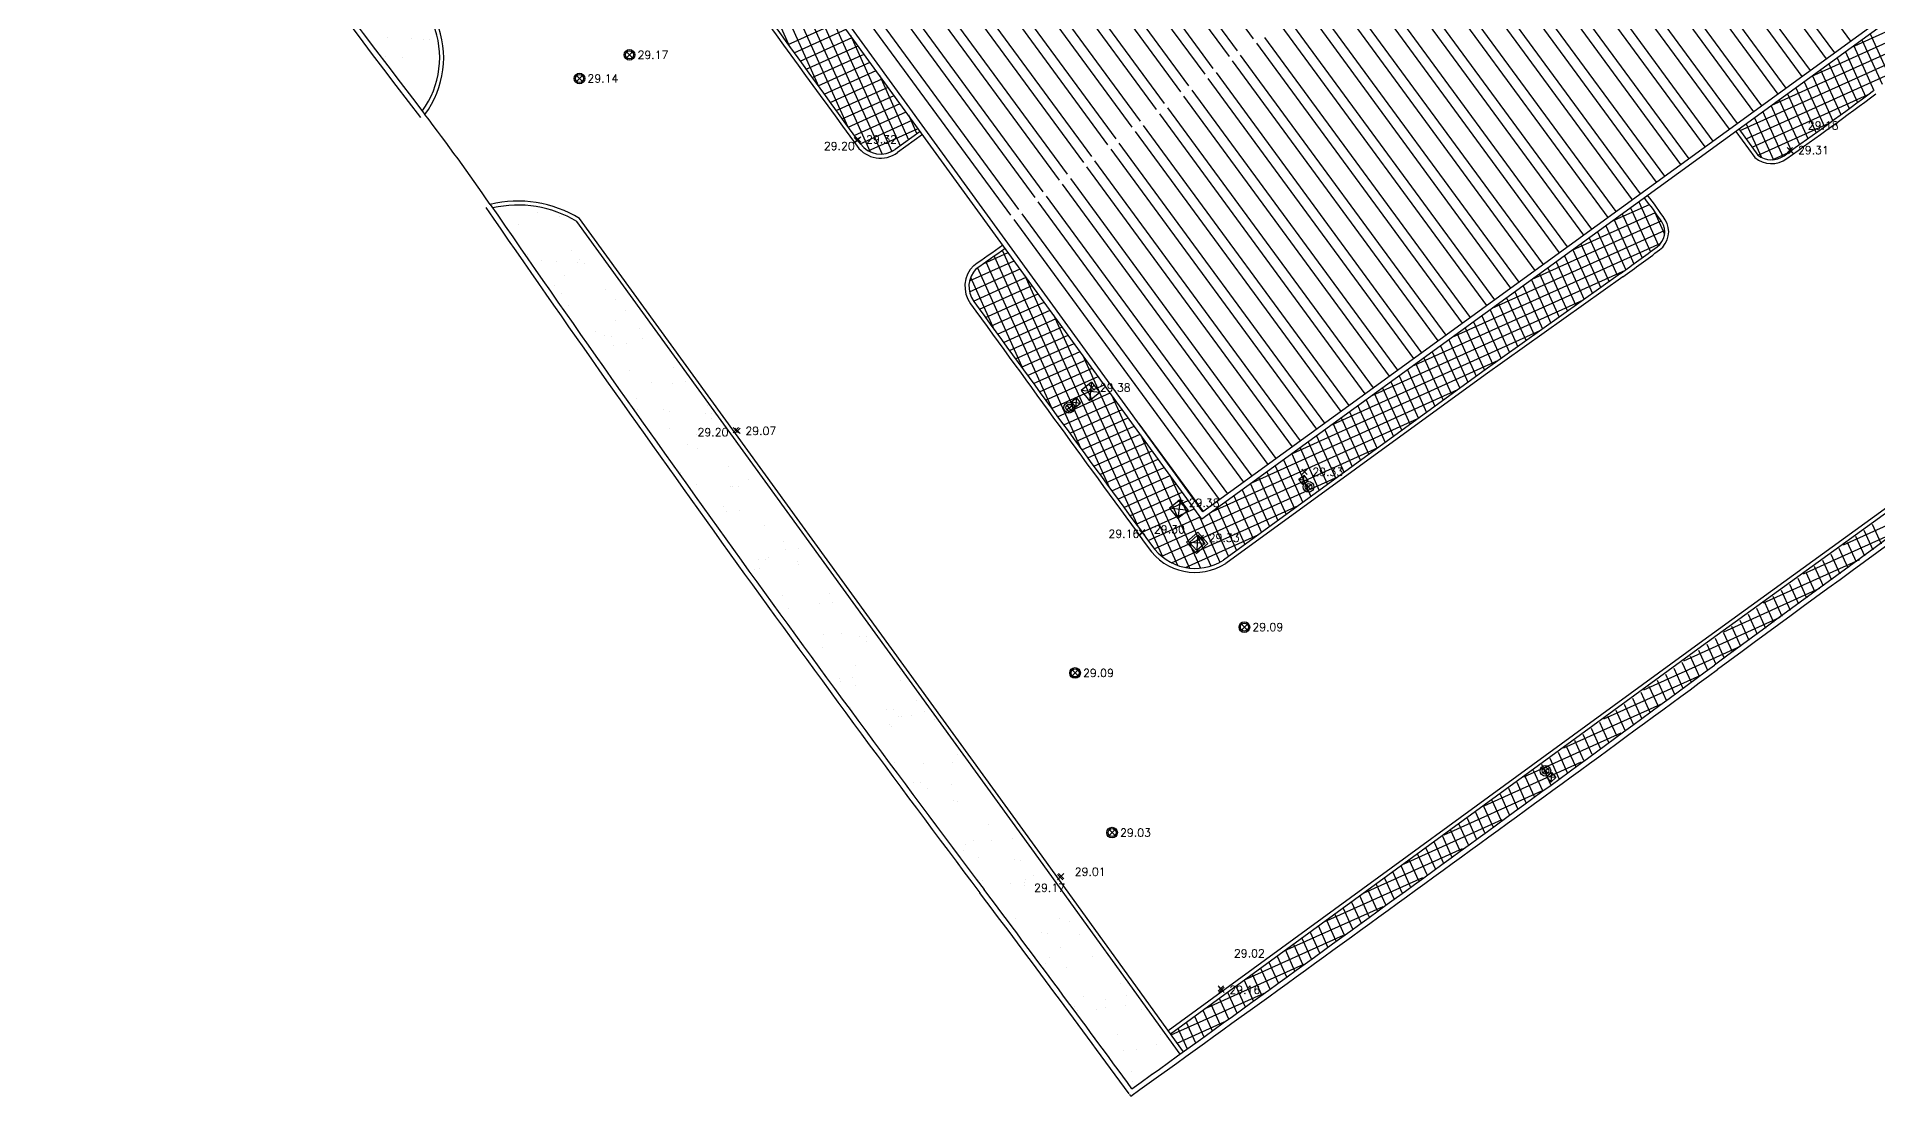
# Model space of a CAD drawing. Extents: x 472821 to 473123, y 4383028 to 4383224.
# Drawn here: x 472830 to 472899, y 4383028 to 4383067.7 of the extents above; entities that cross this region are included whole.
import ezdxf

# ---------------------------------------------------------------- set-up
doc = ezdxf.new("R2010")
doc.units = 0
doc.header["$MEASUREMENT"] = 0
doc.header["$PDMODE"] = 3
doc.header["$PDSIZE"] = 0.1
doc.layers.get('0').update_dxf_attribs({"linetype": 'CONTINUOUS'})
for name, color, linetype in [('ACERA', 30, 'CONTINUOUS'), ('EDIFICACIONES', 1, 'CONTINUOUS'), ('ELEMENTOSSFM', 7, 'CONTINUOUS'), ('muros', 5, 'CONTINUOUS'), ('PUNTOS-TEXTO', 7, 'CONTINUOUS'), ('TIERRA', 17, 'CONTINUOUS'), ('Z', 1, 'CONTINUOUS')]:
    doc.layers.add(name, color=color, linetype=linetype)
doc.styles.get("Standard").update_dxf_attribs({"font": 'simplex.shx'})

# ---------------------------------------------------------------- blocks, each defined once
blk = doc.blocks.new('REGISTRO')
for p, q in [((0.25, 0.25), (-0.25, -0.25)), ((-0.25, 0.25), (0.25, -0.25)), ((-0.25, 0.25), (-0.25, -0.25)), ((-0.25, 0.25), (0.25, 0.25)), ((0.25, 0.25), (0.25, -0.25)), ((-0.25, -0.25), (0.25, -0.25))]:
    blk.add_line(p, q)
blk = doc.blocks.new('FAROLA')
for p, q in [((-0.125, 0), (0.125, 0)), ((0, -0.125), (0, 0.125))]:
    blk.add_line(p, q)
for radius in [0.2, 0.125]:
    blk.add_circle((0, 0), radius)

msp = doc.modelspace()

# ---------------------------------------------------------------- linework, layer by layer
for p, q in [((472869.513, 4383054.713, 30.013), (472869.124, 4383054.4, 30.013)), ((472869.513, 4383054.713, 30.013), (472869.437, 4383054.01, 30.013)), ((472869.513, 4383054.713, 30.013), (472869.827, 4383054.324, 30.013)), ((472869.827, 4383054.324, 30.013), (472869.124, 4383054.4, 30.013)), ((472869.124, 4383054.4, 30.013), (472869.437, 4383054.01, 30.013)), ((472869.827, 4383054.324, 30.013), (472869.437, 4383054.01, 30.013)), ((472872.839, 4383050.301, -20.163), (472872.442, 4383049.997, -20.163)), ((472872.839, 4383050.301, -20.163), (472872.747, 4383049.6, -20.163)), ((472872.839, 4383050.301, -20.163), (472873.143, 4383049.904, -20.163)), ((472873.143, 4383049.904, -20.163), (472872.442, 4383049.997, -20.163)), ((472872.442, 4383049.997, -20.163), (472872.747, 4383049.6, -20.163)), ((472873.143, 4383049.904, -20.163), (472872.747, 4383049.6, -20.163)), ((472873.503, 4383049.091, 29.938), (472873.078, 4383048.715, 29.938)), ((472873.496, 4383048.976, 29.938), (472873.192, 4383048.708, 29.938)), ((472873.496, 4383048.976, 29.938), (472873.461, 4383048.405, 29.938)), ((472873.496, 4383048.976, 29.938), (472873.764, 4383048.673, 29.938)), ((472873.503, 4383049.091, 29.938), (472873.878, 4383048.666, 29.938)), ((472873.078, 4383048.715, 29.938), (472873.453, 4383048.29, 29.938)), ((472873.192, 4383048.708, 29.938), (472873.461, 4383048.405, 29.938)), ((472873.764, 4383048.673, 29.938), (472873.192, 4383048.708, 29.938)), ((472873.878, 4383048.666, 29.938), (472873.453, 4383048.29, 29.938)), ((472873.764, 4383048.673, 29.938), (472873.461, 4383048.405, 29.938))]:
    msp.add_line(p, q)
at = {"layer": 'ACERA'}
for p, q in [((472863.095, 4383064.117, -20.163), (472845.183, 4383088.782, -20.163)), ((472892.303, 4383044.938, 29.68), (472921.965, 4383066.422, 29.68)), ((472892.391, 4383044.817, 29.68), (472922.053, 4383066.3, 29.68)), ((472863.095, 4383064.117, -20.163), (472862.156, 4383063.441, -20.163)), ((472893.672, 4383064.118, 29.979), (472894.385, 4383063.136, 29.979)), ((472893.794, 4383064.206, 29.979), (472894.507, 4383063.224, 29.979)), ((472863.183, 4383063.995, -20.163), (472862.244, 4383063.319, -20.163)), ((472867.276, 4383037.223, 29.68), (472850.216, 4383060.738, 29.68)), ((472867.398, 4383037.311, 29.68), (472850.32, 4383060.85, 29.68)), ((472889.354, 4383058.785, 29.986), (472884.188, 4383055.116, 29.986)), ((472889.441, 4383058.662, 29.986), (472884.275, 4383054.995, 29.986)), ((472884.188, 4383055.116, 29.986), (472874.463, 4383048.045, 29.986)), ((472884.275, 4383054.995, 29.986), (472874.551, 4383047.924, 29.986)), ((472872.385, 4383030.414, 29.68), (472892.303, 4383044.938, 29.68)), ((472872.473, 4383030.293, 29.68), (472892.391, 4383044.817, 29.68)), ((472872.84, 4383029.529, 29.68), (472867.276, 4383037.223, 29.68)), ((472872.962, 4383029.617, 29.68), (472867.398, 4383037.311, 29.68))]:
    msp.add_line(p, q, dxfattribs=at)
at = {"layer": 'ACERA', "color": 204}
for p, q in [((472853.949, 4383076.711, -20.163), (472858.208, 4383067.278, -20.163)), ((472855.037, 4383075.213, -20.163), (472859.293, 4383065.785, -20.163)), ((472856.124, 4383073.716, -20.163), (472860.379, 4383064.292, -20.163)), ((472857.212, 4383072.219, -20.163), (472861.216, 4383063.348, -20.163)), ((472858.299, 4383070.721, -20.163), (472861.665, 4383063.265, -20.163)), ((472898.028, 4383067.278, -20.163), (472905.766, 4383070.771, -20.163)), ((472896.527, 4383066.189, -20.163), (472904.341, 4383069.717, -20.163)), ((472859.386, 4383069.224, -20.163), (472862.031, 4383063.365, -20.163)), ((472858.138, 4383067.373, -20.163), (472860.091, 4383068.254, -20.163)), ((472895.026, 4383065.1, -20.163), (472902.916, 4383068.662, -20.163)), ((472858.364, 4383067.063, -20.163), (472860.316, 4383067.945, -20.163)), ((472858.589, 4383066.754, -20.163), (472860.541, 4383067.635, -20.163)), ((472860.474, 4383067.727, -20.163), (472862.347, 4383063.578, -20.163)), ((472893.834, 4383064.15, -20.163), (472901.492, 4383067.607, -20.163)), ((472898.406, 4383067.552, -20.163), (472899.16, 4383065.881, -20.163)), ((472898.715, 4383067.777, -20.163), (472899.468, 4383066.11, -20.163)), ((472858.814, 4383066.444, -20.163), (472860.766, 4383067.325, -20.163)), ((472859.039, 4383066.134, -20.163), (472860.991, 4383067.015, -20.163)), ((472897.476, 4383066.877, -20.163), (472898.234, 4383065.197, -20.163)), ((472897.786, 4383067.102, -20.163), (472898.543, 4383065.425, -20.163)), ((472898.096, 4383067.327, -20.163), (472898.851, 4383065.653, -20.163)), ((472859.265, 4383065.824, -20.163), (472861.216, 4383066.705, -20.163)), ((472859.49, 4383065.514, -20.163), (472861.441, 4383066.395, -20.163)), ((472861.561, 4383066.229, -20.163), (472862.657, 4383063.802, -20.163)), ((472894.059, 4383063.84, -20.163), (472900.067, 4383066.553, -20.163)), ((472896.546, 4383066.203, -20.163), (472897.307, 4383064.518, -20.163)), ((472896.856, 4383066.428, -20.163), (472897.616, 4383064.744, -20.163)), ((472897.166, 4383066.652, -20.163), (472897.925, 4383064.97, -20.163)), ((472859.715, 4383065.205, -20.163), (472861.666, 4383066.085, -20.163)), ((472859.94, 4383064.895, -20.163), (472861.891, 4383065.776, -20.163)), ((472894.284, 4383063.53, -20.163), (472898.642, 4383065.498, -20.163)), ((472895.616, 4383065.528, -20.163), (472896.376, 4383063.844, -20.163)), ((472895.926, 4383065.753, -20.163), (472896.687, 4383064.068, -20.163)), ((472896.236, 4383065.978, -20.163), (472896.997, 4383064.293, -20.163)), ((472860.165, 4383064.585, -20.163), (472862.116, 4383065.466, -20.163)), ((472860.391, 4383064.275, -20.163), (472862.341, 4383065.156, -20.163)), ((472860.616, 4383063.966, -20.163), (472862.566, 4383064.846, -20.163)), ((472894.686, 4383064.854, -20.163), (472895.443, 4383063.177, -20.163)), ((472894.996, 4383065.078, -20.163), (472895.755, 4383063.399, -20.163)), ((472895.306, 4383065.303, -20.163), (472896.066, 4383063.621, -20.163)), ((472860.841, 4383063.656, -20.163), (472862.791, 4383064.536, -20.163)), ((472861.147, 4383063.383, -20.163), (472863.016, 4383064.226, -20.163)), ((472862.649, 4383064.732, -20.163), (472862.968, 4383064.025, -20.163)), ((472894.067, 4383064.404, -20.163), (472894.638, 4383063.139, -20.163)), ((472894.376, 4383064.629, -20.163), (472895.088, 4383063.052, -20.163)), ((472894.51, 4383063.221, -20.163), (472897.182, 4383064.427, -20.163)), ((472861.895, 4383063.309, -20.163), (472862.087, 4383063.395, -20.163)), ((472895.04, 4383063.049, -20.163), (472895.651, 4383063.325, -20.163)), ((472889.032, 4383060.748, -20.163), (472890.436, 4383061.382, -20.163)), ((472890.038, 4383061.479, -20.163), (472890.779, 4383059.838, -20.163)), ((472886.036, 4383058.573, -20.163), (472890.879, 4383060.759, -20.163)), ((472887.534, 4383059.66, -20.163), (472890.663, 4383061.073, -20.163)), ((472889.109, 4383060.804, -20.163), (472889.855, 4383059.151, -20.163)), ((472889.419, 4383061.029, -20.163), (472890.164, 4383059.378, -20.163)), ((472889.728, 4383061.254, -20.163), (472890.472, 4383059.606, -20.163)), ((472890.583, 4383061.183, -20.163), (472891.001, 4383060.258, -20.163)), ((472884.538, 4383057.485, -20.163), (472891.006, 4383060.405, -20.163)), ((472888.179, 4383060.129, -20.163), (472888.924, 4383058.479, -20.163)), ((472888.489, 4383060.354, -20.163), (472889.235, 4383058.7, -20.163)), ((472888.799, 4383060.579, -20.163), (472889.546, 4383058.925, -20.163)), ((472864.941, 4383058.512, -20.163), (472866.616, 4383059.268, -20.163)), ((472865.453, 4383059.155, -20.163), (472866.391, 4383059.578, -20.163)), ((472865.86, 4383059.442, -20.163), (472869.115, 4383052.231, -20.163)), ((472866.171, 4383059.663, -20.163), (472870.192, 4383050.757, -20.163)), ((472883.041, 4383056.397, -20.163), (472890.863, 4383059.929, -20.163)), ((472887.25, 4383059.454, -20.163), (472887.989, 4383057.816, -20.163)), ((472887.559, 4383059.679, -20.163), (472888.301, 4383058.037, -20.163)), ((472887.869, 4383059.904, -20.163), (472888.612, 4383058.258, -20.163)), ((472864.939, 4383058.1, -20.163), (472866.841, 4383058.958, -20.163)), ((472864.983, 4383058.65, -20.163), (472865.871, 4383056.683, -20.163)), ((472865.09, 4383057.757, -20.163), (472867.066, 4383058.649, -20.163)), ((472865.236, 4383059.002, -20.163), (472866.955, 4383055.194, -20.163)), ((472865.548, 4383059.222, -20.163), (472868.036, 4383053.71, -20.163)), ((472867, 4383058.739, -20.163), (472871.267, 4383049.287, -20.163)), ((472881.543, 4383055.31, -20.163), (472889.538, 4383058.919, -20.163)), ((472886.32, 4383058.779, -20.163), (472887.054, 4383057.152, -20.163)), ((472886.63, 4383059.004, -20.163), (472887.366, 4383057.373, -20.163)), ((472886.94, 4383059.229, -20.163), (472887.678, 4383057.594, -20.163)), ((472865.315, 4383057.447, -20.163), (472867.291, 4383058.339, -20.163)), ((472865.541, 4383057.137, -20.163), (472867.516, 4383058.029, -20.163)), ((472885.081, 4383057.879, -20.163), (472885.808, 4383056.267, -20.163)), ((472885.39, 4383058.104, -20.163), (472886.12, 4383056.488, -20.163)), ((472885.7, 4383058.329, -20.163), (472886.431, 4383056.709, -20.163)), ((472886.01, 4383058.554, -20.163), (472886.743, 4383056.931, -20.163)), ((472865.766, 4383056.827, -20.163), (472867.741, 4383057.719, -20.163)), ((472865.991, 4383056.518, -20.163), (472867.966, 4383057.409, -20.163)), ((472868.087, 4383057.242, -20.163), (472872.191, 4383048.152, -20.163)), ((472880.045, 4383054.222, -20.163), (472887.962, 4383057.796, -20.163)), ((472884.151, 4383057.204, -20.163), (472884.873, 4383055.603, -20.163)), ((472884.461, 4383057.429, -20.163), (472885.185, 4383055.825, -20.163)), ((472884.771, 4383057.654, -20.163), (472885.497, 4383056.046, -20.163)), ((472866.216, 4383056.208, -20.163), (472868.191, 4383057.099, -20.163)), ((472866.442, 4383055.898, -20.163), (472868.416, 4383056.789, -20.163)), ((472878.547, 4383053.135, -20.163), (472886.37, 4383056.666, -20.163)), ((472883.221, 4383056.529, -20.163), (472883.94, 4383054.936, -20.163)), ((472883.531, 4383056.754, -20.163), (472884.25, 4383055.161, -20.163)), ((472883.841, 4383056.979, -20.163), (472884.562, 4383055.382, -20.163)), ((472866.667, 4383055.589, -20.163), (472868.641, 4383056.48, -20.163)), ((472866.893, 4383055.279, -20.163), (472868.866, 4383056.17, -20.163)), ((472867.118, 4383054.969, -20.163), (472869.091, 4383055.86, -20.163)), ((472882.292, 4383055.854, -20.163), (472883.011, 4383054.261, -20.163)), ((472882.602, 4383056.079, -20.163), (472883.321, 4383054.486, -20.163)), ((472882.911, 4383056.304, -20.163), (472883.63, 4383054.711, -20.163)), ((472867.344, 4383054.66, -20.163), (472869.316, 4383055.55, -20.163)), ((472867.569, 4383054.35, -20.163), (472869.541, 4383055.24, -20.163)), ((472869.175, 4383055.744, -20.163), (472872.738, 4383047.852, -20.163)), ((472877.05, 4383052.047, -20.163), (472884.779, 4383055.536, -20.163)), ((472881.362, 4383055.179, -20.163), (472882.082, 4383053.585, -20.163)), ((472881.672, 4383055.404, -20.163), (472882.391, 4383053.81, -20.163)), ((472881.982, 4383055.629, -20.163), (472882.701, 4383054.036, -20.163)), ((472867.795, 4383054.041, -20.163), (472869.766, 4383054.93, -20.163)), ((472868.021, 4383053.731, -20.163), (472869.991, 4383054.62, -20.163)), ((472875.552, 4383050.959, -20.163), (472883.25, 4383054.435, -20.163)), ((472880.433, 4383054.503, -20.163), (472881.152, 4383052.909, -20.163)), ((472880.742, 4383054.728, -20.163), (472881.462, 4383053.135, -20.163)), ((472881.052, 4383054.953, -20.163), (472881.772, 4383053.36, -20.163)), ((472868.246, 4383053.421, -20.163), (472870.216, 4383054.311, -20.163)), ((472868.472, 4383053.112, -20.163), (472870.441, 4383054.001, -20.163)), ((472870.262, 4383054.247, -20.163), (472873.196, 4383047.748, -20.163)), ((472879.503, 4383053.828, -20.163), (472880.223, 4383052.234, -20.163)), ((472879.813, 4383054.053, -20.163), (472880.533, 4383052.459, -20.163)), ((472880.123, 4383054.278, -20.163), (472880.842, 4383052.684, -20.163)), ((472868.698, 4383052.802, -20.163), (472870.666, 4383053.691, -20.163)), ((472868.924, 4383052.493, -20.163), (472870.891, 4383053.381, -20.163)), ((472869.15, 4383052.184, -20.163), (472871.116, 4383053.071, -20.163)), ((472874.054, 4383049.872, -20.163), (472881.757, 4383053.349, -20.163)), ((472878.573, 4383053.153, -20.163), (472879.294, 4383051.558, -20.163)), ((472878.883, 4383053.378, -20.163), (472879.603, 4383051.783, -20.163)), ((472879.193, 4383053.603, -20.163), (472879.913, 4383052.008, -20.163)), ((472869.376, 4383051.874, -20.163), (472871.341, 4383052.761, -20.163)), ((472869.602, 4383051.565, -20.163), (472871.566, 4383052.451, -20.163)), ((472871.35, 4383052.749, -20.163), (472873.608, 4383047.748, -20.163)), ((472877.644, 4383052.478, -20.163), (472878.364, 4383050.882, -20.163)), ((472877.954, 4383052.703, -20.163), (472878.674, 4383051.107, -20.163)), ((472878.264, 4383052.928, -20.163), (472878.984, 4383051.333, -20.163)), ((472869.828, 4383051.255, -20.163), (472871.791, 4383052.142, -20.163)), ((472870.054, 4383050.946, -20.163), (472872.016, 4383051.832, -20.163)), ((472871.865, 4383048.472, -20.163), (472880.265, 4383052.264, -20.163)), ((472876.714, 4383051.803, -20.163), (472877.435, 4383050.207, -20.163)), ((472877.024, 4383052.028, -20.163), (472877.745, 4383050.432, -20.163)), ((472877.334, 4383052.253, -20.163), (472878.055, 4383050.657, -20.163)), ((472870.28, 4383050.637, -20.163), (472872.241, 4383051.522, -20.163)), ((472870.506, 4383050.327, -20.163), (472872.466, 4383051.212, -20.163)), ((472872.147, 4383048.188, -20.163), (472878.772, 4383051.179, -20.163)), ((472872.438, 4383051.251, -20.163), (472873.985, 4383047.825, -20.163)), ((472875.785, 4383051.128, -20.163), (472876.506, 4383049.531, -20.163)), ((472876.095, 4383051.353, -20.163), (472876.816, 4383049.756, -20.163)), ((472876.404, 4383051.578, -20.163), (472877.125, 4383049.981, -20.163)), ((472870.732, 4383050.018, -20.163), (472872.691, 4383050.902, -20.163)), ((472870.959, 4383049.709, -20.163), (472872.916, 4383050.592, -20.163)), ((472874.855, 4383050.453, -20.163), (472875.577, 4383048.855, -20.163)), ((472875.165, 4383050.678, -20.163), (472875.886, 4383049.08, -20.163)), ((472875.475, 4383050.903, -20.163), (472876.196, 4383049.306, -20.163)), ((472871.185, 4383049.399, -20.163), (472873.141, 4383050.282, -20.163)), ((472871.411, 4383049.09, -20.163), (472873.366, 4383049.973, -20.163)), ((472871.638, 4383048.781, -20.163), (472873.591, 4383049.663, -20.163)), ((472872.52, 4383047.945, -20.163), (472877.28, 4383050.094, -20.163)), ((472873.525, 4383049.754, -20.163), (472874.331, 4383047.969, -20.163)), ((472873.925, 4383049.778, -20.163), (472874.647, 4383048.179, -20.163)), ((472874.235, 4383050.003, -20.163), (472874.957, 4383048.405, -20.163)), ((472874.545, 4383050.228, -20.163), (472875.267, 4383048.63, -20.163)), ((472897.714, 4383048.621, -20.163), (472901.303, 4383050.241, -20.163)), ((472873.044, 4383047.77, -20.163), (472875.787, 4383049.008, -20.163)), ((472896.217, 4383047.534, -20.163), (472899.812, 4383049.157, -20.163)), ((472898.164, 4383048.948, -20.163), (472898.5, 4383048.203, -20.163)), ((472898.474, 4383049.173, -20.163), (472898.81, 4383048.428, -20.163)), ((472898.784, 4383049.398, -20.163), (472899.12, 4383048.654, -20.163)), ((472897.235, 4383048.273, -20.163), (472897.571, 4383047.527, -20.163)), ((472897.544, 4383048.498, -20.163), (472897.881, 4383047.752, -20.163)), ((472897.854, 4383048.723, -20.163), (472898.191, 4383047.978, -20.163)), ((472894.719, 4383046.446, -20.163), (472898.321, 4383048.072, -20.163)), ((472896.305, 4383047.598, -20.163), (472896.642, 4383046.851, -20.163)), ((472896.615, 4383047.823, -20.163), (472896.952, 4383047.076, -20.163)), ((472896.925, 4383048.048, -20.163), (472897.261, 4383047.302, -20.163)), ((472893.221, 4383045.358, -20.163), (472896.829, 4383046.988, -20.163)), ((472895.375, 4383046.923, -20.163), (472895.713, 4383046.175, -20.163)), ((472895.685, 4383047.148, -20.163), (472896.023, 4383046.401, -20.163)), ((472895.995, 4383047.373, -20.163), (472896.332, 4383046.626, -20.163)), ((472894.446, 4383046.248, -20.163), (472894.784, 4383045.499, -20.163)), ((472894.756, 4383046.473, -20.163), (472895.093, 4383045.725, -20.163)), ((472895.065, 4383046.698, -20.163), (472895.403, 4383045.95, -20.163)), ((472891.723, 4383044.271, -20.163), (472895.338, 4383045.903, -20.163)), ((472893.516, 4383045.573, -20.163), (472893.854, 4383044.824, -20.163)), ((472893.826, 4383045.798, -20.163), (472894.164, 4383045.049, -20.163)), ((472894.136, 4383046.023, -20.163), (472894.474, 4383045.274, -20.163)), ((472890.225, 4383043.183, -20.163), (472893.847, 4383044.818, -20.163)), ((472892.587, 4383044.898, -20.163), (472892.925, 4383044.147, -20.163)), ((472892.896, 4383045.123, -20.163), (472893.235, 4383044.373, -20.163)), ((472893.206, 4383045.348, -20.163), (472893.545, 4383044.598, -20.163)), ((472891.657, 4383044.223, -20.163), (472891.996, 4383043.471, -20.163)), ((472891.967, 4383044.448, -20.163), (472892.306, 4383043.697, -20.163)), ((472892.277, 4383044.673, -20.163), (472892.616, 4383043.922, -20.163)), ((472888.727, 4383042.096, -20.163), (472892.358, 4383043.735, -20.163)), ((472890.727, 4383043.548, -20.163), (472891.067, 4383042.795, -20.163)), ((472891.037, 4383043.773, -20.163), (472891.377, 4383043.02, -20.163)), ((472891.347, 4383043.998, -20.163), (472891.687, 4383043.246, -20.163)), ((472889.798, 4383042.873, -20.163), (472890.138, 4383042.119, -20.163)), ((472890.108, 4383043.098, -20.163), (472890.448, 4383042.344, -20.163)), ((472890.418, 4383043.323, -20.163), (472890.758, 4383042.57, -20.163)), ((472887.23, 4383041.008, -20.163), (472890.87, 4383042.651, -20.163)), ((472888.868, 4383042.198, -20.163), (472889.209, 4383041.443, -20.163)), ((472889.178, 4383042.423, -20.163), (472889.519, 4383041.668, -20.163)), ((472889.488, 4383042.648, -20.163), (472889.828, 4383041.893, -20.163)), ((472885.732, 4383039.92, -20.163), (472889.381, 4383041.568, -20.163)), ((472887.939, 4383041.523, -20.163), (472888.28, 4383040.766, -20.163)), ((472888.248, 4383041.748, -20.163), (472888.59, 4383040.992, -20.163)), ((472888.558, 4383041.973, -20.163), (472888.899, 4383041.217, -20.163)), ((472887.009, 4383040.848, -20.163), (472887.351, 4383040.09, -20.163)), ((472887.319, 4383041.073, -20.163), (472887.661, 4383040.316, -20.163)), ((472887.629, 4383041.298, -20.163), (472887.97, 4383040.541, -20.163)), ((472884.234, 4383038.833, -20.163), (472887.893, 4383040.484, -20.163)), ((472885.77, 4383039.948, -20.163), (472886.112, 4383039.188, -20.163)), ((472886.079, 4383040.173, -20.163), (472886.422, 4383039.414, -20.163)), ((472886.389, 4383040.398, -20.163), (472886.732, 4383039.639, -20.163)), ((472886.699, 4383040.623, -20.163), (472887.041, 4383039.865, -20.163)), ((472882.736, 4383037.745, -20.163), (472886.404, 4383039.401, -20.163)), ((472884.84, 4383039.273, -20.163), (472885.183, 4383038.512, -20.163)), ((472885.15, 4383039.498, -20.163), (472885.493, 4383038.738, -20.163)), ((472885.46, 4383039.723, -20.163), (472885.803, 4383038.963, -20.163)), ((472883.91, 4383038.598, -20.163), (472884.254, 4383037.836, -20.163)), ((472884.22, 4383038.823, -20.163), (472884.564, 4383038.061, -20.163)), ((472884.53, 4383039.048, -20.163), (472884.874, 4383038.287, -20.163)), ((472881.238, 4383036.657, -20.163), (472884.915, 4383038.317, -20.163)), ((472882.981, 4383037.923, -20.163), (472883.325, 4383037.16, -20.163)), ((472883.291, 4383038.148, -20.163), (472883.635, 4383037.385, -20.163)), ((472883.601, 4383038.373, -20.163), (472883.945, 4383037.611, -20.163)), ((472879.741, 4383035.57, -20.163), (472883.427, 4383037.234, -20.163)), ((472882.051, 4383037.248, -20.163), (472882.396, 4383036.484, -20.163)), ((472882.361, 4383037.473, -20.163), (472882.706, 4383036.709, -20.163)), ((472882.671, 4383037.698, -20.163), (472883.015, 4383036.934, -20.163)), ((472881.122, 4383036.573, -20.163), (472881.467, 4383035.807, -20.163)), ((472881.431, 4383036.798, -20.163), (472881.777, 4383036.033, -20.163)), ((472881.741, 4383037.023, -20.163), (472882.086, 4383036.258, -20.163)), ((472878.243, 4383034.482, -20.163), (472881.938, 4383036.15, -20.163)), ((472880.192, 4383035.898, -20.163), (472880.538, 4383035.131, -20.163)), ((472880.502, 4383036.123, -20.163), (472880.848, 4383035.357, -20.163)), ((472880.812, 4383036.348, -20.163), (472881.157, 4383035.582, -20.163)), ((472879.262, 4383035.222, -20.163), (472879.609, 4383034.455, -20.163)), ((472879.572, 4383035.447, -20.163), (472879.919, 4383034.68, -20.163)), ((472879.882, 4383035.673, -20.163), (472880.228, 4383034.906, -20.163)), ((472876.745, 4383033.394, -20.163), (472880.45, 4383035.067, -20.163)), ((472878.333, 4383034.547, -20.163), (472878.68, 4383033.779, -20.163)), ((472878.643, 4383034.772, -20.163), (472878.99, 4383034.004, -20.163)), ((472878.953, 4383034.997, -20.163), (472879.299, 4383034.23, -20.163)), ((472875.247, 4383032.307, -20.163), (472878.961, 4383033.984, -20.163)), ((472877.403, 4383033.872, -20.163), (472877.751, 4383033.103, -20.163)), ((472877.713, 4383034.097, -20.163), (472878.061, 4383033.328, -20.163)), ((472878.023, 4383034.322, -20.163), (472878.37, 4383033.553, -20.163)), ((472876.474, 4383033.197, -20.163), (472876.822, 4383032.426, -20.163)), ((472876.784, 4383033.422, -20.163), (472877.131, 4383032.652, -20.163)), ((472877.093, 4383033.647, -20.163), (472877.441, 4383032.877, -20.163)), ((472873.749, 4383031.219, -20.163), (472877.473, 4383032.9, -20.163)), ((472875.544, 4383032.522, -20.163), (472875.893, 4383031.75, -20.163)), ((472875.854, 4383032.747, -20.163), (472876.202, 4383031.975, -20.163)), ((472876.164, 4383032.972, -20.163), (472876.512, 4383032.201, -20.163)), ((472872.507, 4383030.247, -20.163), (472875.984, 4383031.817, -20.163)), ((472874.614, 4383031.847, -20.163), (472874.964, 4383031.074, -20.163)), ((472874.924, 4383032.072, -20.163), (472875.273, 4383031.299, -20.163)), ((472875.234, 4383032.297, -20.163), (472875.583, 4383031.525, -20.163)), ((472873.685, 4383031.172, -20.163), (472874.035, 4383030.398, -20.163)), ((472873.995, 4383031.397, -20.163), (472874.344, 4383030.623, -20.163)), ((472874.305, 4383031.622, -20.163), (472874.654, 4383030.848, -20.163)), ((472872.731, 4383029.936, -20.163), (472874.496, 4383030.733, -20.163)), ((472872.755, 4383030.497, -20.163), (472873.106, 4383029.721, -20.163)), ((472873.065, 4383030.722, -20.163), (472873.415, 4383029.947, -20.163)), ((472873.375, 4383030.947, -20.163), (472873.725, 4383030.172, -20.163)), ((472872.955, 4383029.626, -20.163), (472873.007, 4383029.65, -20.163))]:
    msp.add_line(p, q, dxfattribs=at)
at = {"layer": 'ACERA'}
for centre, radius, start, end in [((566450.865, 4451111.751, -20.163), 115713.744, 216.00555562, 216.02042035), ((566450.865, 4451111.751, -20.163), 115713.595, 216.00555562, 216.02042016), ((472841.668, 4383066.881, 29.838), 3.406, 323.94268, 21.75231), ((472841.668, 4383066.881, 29.838), 3.556, 323.22932, 22.05463), ((472769.929, 4383239.494, 29.979), 216.429, 305.45906, 306.55675), ((472769.929, 4383239.494, 29.979), 216.579, 305.46446, 306.55675), ((472861.606, 4383064.205, -20.163), 1.091, 216.29377, 305.75306), ((472861.606, 4383064.205, -20.163), 0.941, 216.31474, 305.75306), ((472895.012, 4383063.876, 29.979), 0.97, 229.72438, 306.42681), ((472895.007, 4383063.85, 29.979), 0.801, 231.33983, 306.52422), ((472848.009, 4383057.094, 29.68), 4.41, 58.3927, 103.63563), ((472848.009, 4383057.094, 29.68), 4.26, 58.78944, 102.86104), ((472879.818, 4383053.364, 29.986), 13.305, 33.58845, 38.39203), ((472879.818, 4383053.364, 29.986), 13.455, 33.57945, 38.39203), ((472890.308, 4383060.355, 29.986), 0.7, 306.55675, 31.89692), ((472890.308, 4383060.355, 29.986), 0.85, 306.55675, 32.05307), ((472695.288, 4383300.253, 29.986), 294.951, 305.15018, 305.4094), ((472695.288, 4383300.253, 29.986), 295.101, 305.15262, 305.4094), ((472761.816, 4383233.643, 29.986), 216.429, 306.10577, 306.55675), ((472761.816, 4383233.643, 29.986), 216.579, 306.10577, 306.55675), ((472865.866, 4383058.303, 29.986), 1.098, 134.38113, 216.00732), ((472865.866, 4383058.303, 29.986), 0.948, 135.08588, 216.00732), ((475402.596, 4384901.841, 29.986), 3136.961, 216.007321, 216.213833), ((475402.596, 4384901.841, 29.986), 3136.811, 216.007321, 216.213967), ((472873.401, 4383049.706, 29.986), 2.121, 213.90936, 302.84521), ((472873.403, 4383049.714, 29.986), 1.977, 214.10936, 302.42835)]:
    msp.add_arc(centre, radius, start, end, dxfattribs=at)
at = {"layer": 'EDIFICACIONES'}
for p, q in [((472930.585, 4383090.922, 30.015), (472873.652, 4383049.579, 30.015)), ((472930.306, 4383090.967, 30.015), (472873.696, 4383049.859, 30.015)), ((472873.652, 4383049.579, 30.015), (472845.183, 4383088.782, 30.015)), ((472873.696, 4383049.859, 30.015), (472845.462, 4383088.737, 30.015))]:
    msp.add_line(p, q, dxfattribs=at)
at = {"layer": 'EDIFICACIONES', "color": 254}
for p, q in [((472897.989, 4383067.5, -20.163), (472890.28, 4383077.996, -20.163)), ((472897.079, 4383066.838, -20.163), (472889.37, 4383077.335, -20.163)), ((472897.382, 4383067.059, -20.163), (472889.673, 4383077.555, -20.163)), ((472896.168, 4383066.177, -20.163), (472888.459, 4383076.674, -20.163)), ((472896.472, 4383066.398, -20.163), (472888.763, 4383076.894, -20.163)), ((472875.596, 4383067.581, -20.163), (472869.321, 4383076.124, -20.163)), ((472895.258, 4383065.516, -20.163), (472887.549, 4383076.013, -20.163)), ((472895.562, 4383065.737, -20.163), (472887.852, 4383076.233, -20.163)), ((472874.685, 4383066.92, -20.163), (472868.41, 4383075.463, -20.163)), ((472874.989, 4383067.14, -20.163), (472868.714, 4383075.683, -20.163)), ((472894.348, 4383064.855, -20.163), (472886.638, 4383075.352, -20.163)), ((472894.651, 4383065.076, -20.163), (472886.942, 4383075.572, -20.163)), ((472873.775, 4383066.259, -20.163), (472867.5, 4383074.802, -20.163)), ((472874.079, 4383066.479, -20.163), (472867.804, 4383075.022, -20.163)), ((472893.438, 4383064.194, -20.163), (472885.728, 4383074.691, -20.163)), ((472893.741, 4383064.415, -20.163), (472886.032, 4383074.911, -20.163)), ((472872.865, 4383065.598, -20.163), (472866.59, 4383074.141, -20.163)), ((472873.168, 4383065.818, -20.163), (472866.893, 4383074.361, -20.163)), ((472892.527, 4383063.533, -20.163), (472884.818, 4383074.03, -20.163)), ((472892.831, 4383063.754, -20.163), (472885.121, 4383074.25, -20.163)), ((472871.954, 4383064.937, -20.163), (472865.679, 4383073.48, -20.163)), ((472872.258, 4383065.157, -20.163), (472865.983, 4383073.7, -20.163)), ((472891.617, 4383062.872, -20.163), (472883.907, 4383073.369, -20.163)), ((472891.92, 4383063.093, -20.163), (472884.211, 4383073.589, -20.163)), ((472870.437, 4383063.835, -20.163), (472864.162, 4383072.378, -20.163)), ((472871.044, 4383064.276, -20.163), (472864.769, 4383072.819, -20.163)), ((472871.347, 4383064.496, -20.163), (472865.072, 4383073.039, -20.163)), ((472890.707, 4383062.211, -20.163), (472882.997, 4383072.708, -20.163)), ((472891.01, 4383062.432, -20.163), (472883.3, 4383072.928, -20.163)), ((472869.527, 4383063.174, -20.163), (472863.252, 4383071.717, -20.163)), ((472870.134, 4383063.615, -20.163), (472863.859, 4383072.158, -20.163)), ((472889.796, 4383061.55, -20.163), (472882.087, 4383072.047, -20.163)), ((472890.1, 4383061.771, -20.163), (472882.39, 4383072.267, -20.163)), ((472868.616, 4383062.513, -20.163), (472862.341, 4383071.056, -20.163)), ((472869.223, 4383062.954, -20.163), (472862.948, 4383071.497, -20.163)), ((472888.886, 4383060.889, -20.163), (472881.176, 4383071.386, -20.163)), ((472889.189, 4383061.109, -20.163), (472881.48, 4383071.606, -20.163)), ((472867.706, 4383061.852, -20.163), (472861.431, 4383070.395, -20.163)), ((472868.313, 4383062.293, -20.163), (472862.038, 4383070.836, -20.163)), ((472887.976, 4383060.228, -20.163), (472880.266, 4383070.725, -20.163)), ((472888.279, 4383060.448, -20.163), (472880.569, 4383070.945, -20.163)), ((472866.796, 4383061.191, -20.163), (472860.521, 4383069.734, -20.163)), ((472867.403, 4383061.632, -20.163), (472861.128, 4383070.175, -20.163)), ((472886.458, 4383059.126, -20.163), (472878.749, 4383069.623, -20.163)), ((472887.065, 4383059.567, -20.163), (472879.356, 4383070.064, -20.163)), ((472887.369, 4383059.787, -20.163), (472879.659, 4383070.284, -20.163)), ((472866.492, 4383060.971, -20.163), (472860.217, 4383069.514, -20.163)), ((472885.548, 4383058.465, -20.163), (472877.838, 4383068.962, -20.163)), ((472886.155, 4383058.906, -20.163), (472878.445, 4383069.403, -20.163)), ((472884.638, 4383057.804, -20.163), (472876.928, 4383068.301, -20.163)), ((472885.245, 4383058.245, -20.163), (472877.535, 4383068.742, -20.163)), ((472883.727, 4383057.143, -20.163), (472876.018, 4383067.64, -20.163)), ((472884.334, 4383057.584, -20.163), (472876.625, 4383068.081, -20.163)), ((472882.817, 4383056.482, -20.163), (472875.107, 4383066.979, -20.163)), ((472883.424, 4383056.923, -20.163), (472875.714, 4383067.42, -20.163)), ((472881.907, 4383055.821, -20.163), (472874.197, 4383066.318, -20.163)), ((472882.514, 4383056.262, -20.163), (472874.804, 4383066.759, -20.163)), ((472880.996, 4383055.16, -20.163), (472873.287, 4383065.657, -20.163)), ((472881.603, 4383055.601, -20.163), (472873.893, 4383066.098, -20.163)), ((472880.086, 4383054.499, -20.163), (472872.376, 4383064.996, -20.163)), ((472880.693, 4383054.94, -20.163), (472872.983, 4383065.437, -20.163)), ((472878.872, 4383053.618, -20.163), (472871.162, 4383064.115, -20.163)), ((472879.176, 4383053.838, -20.163), (472871.466, 4383064.335, -20.163)), ((472879.783, 4383054.279, -20.163), (472872.073, 4383064.776, -20.163)), ((472877.962, 4383052.957, -20.163), (472870.252, 4383063.454, -20.163)), ((472878.265, 4383053.177, -20.163), (472870.556, 4383063.674, -20.163)), ((472877.052, 4383052.296, -20.163), (472869.342, 4383062.793, -20.163)), ((472877.355, 4383052.516, -20.163), (472869.645, 4383063.013, -20.163)), ((472876.141, 4383051.635, -20.163), (472868.431, 4383062.132, -20.163)), ((472876.445, 4383051.855, -20.163), (472868.735, 4383062.352, -20.163)), ((472875.231, 4383050.973, -20.163), (472867.521, 4383061.471, -20.163)), ((472875.535, 4383051.194, -20.163), (472867.824, 4383061.691, -20.163)), ((472874.321, 4383050.312, -20.163), (472866.611, 4383060.81, -20.163)), ((472874.624, 4383050.533, -20.163), (472866.914, 4383061.03, -20.163)), ((472873.714, 4383049.872, -20.163), (472871.302, 4383053.156, -20.163))]:
    msp.add_line(p, q, dxfattribs=at)
at = {"layer": 'ELEMENTOSSFM'}
for centre, radius in [((472852.194, 4383066.984), 0.2), ((472852.194, 4383066.984), 0.15), ((472850.317, 4383066.101), 0.2), ((472850.317, 4383066.101), 0.15), ((472875.247, 4383045.535), 0.2), ((472875.247, 4383045.535), 0.15), ((472868.897, 4383043.814), 0.2), ((472868.897, 4383043.814), 0.15), ((472870.287, 4383037.83), 0.2), ((472870.287, 4383037.83), 0.15)]:
    msp.add_circle(centre, radius, dxfattribs=at)
at = {"layer": 'muros'}
for centre, radius, start, end in [((473271.97, 4383392.479, 30.014), 538.829, 214.88506, 217.4772), ((473271.971, 4383392.48, 30.014), 538.63, 214.88474, 217.4772), ((474670.115, 4380626.306, 30.014), 3000.723, 125.622086, 126.318385), ((474670.115, 4380626.306, 30.014), 3000.523, 125.622086, 126.318385), ((472779.017, 4383014.534, 30.014), 82.535, 34.58207, 37.4772), ((473464.573, 4383487.151, 30.014), 750.144, 214.582069, 217.000851), ((473464.573, 4383487.151, 30.014), 750.344, 214.582069, 217.000851), ((471390.285, 4385088.251, 30.014), 2536.987, 305.70865, 306.318385), ((471390.285, 4385088.251, 30.014), 2537.187, 305.704172, 306.318385), ((472333.206, 4382634.579, 30.014), 666.297, 36.193796, 37.000851), ((472333.206, 4382634.579, 30.014), 666.497, 36.20143, 37.000851), ((472333.206, 4382634.579, 30.014), 666.297, 36.18438, 36.190409)]:
    msp.add_arc(centre, radius, start, end, dxfattribs=at)
at = {"layer": 'PUNTOS-TEXTO'}
for p in [(472852.194, 4383066.984), (472850.317, 4383066.101), (472860.717, 4383063.791), (472860.762, 4383063.817), (472895.707, 4383063.412), (472895.749, 4383063.377), (472869.527, 4383054.513), (472856.173, 4383052.917), (472856.237, 4383052.89), (472877.497, 4383051.352), (472872.859, 4383050.192), (472871.41, 4383049.073), (472871.417, 4383049.088), (472873.611, 4383048.88), (472875.247, 4383045.535), (472868.897, 4383043.814), (472870.287, 4383037.83), (472868.342, 4383036.165), (472868.374, 4383036.199), (472874.361, 4383031.988), (472874.384, 4383031.938)]:
    msp.add_point(p, dxfattribs=at)
at = {"layer": 'TIERRA'}
for p, q in [((472843.11, 4383067.634, -20.163), (472843.11, 4383067.634, -20.163)), ((472844.002, 4383067.598, -20.163), (472844.002, 4383067.598, -20.163)), ((472844.458, 4383067.558, -20.163), (472844.458, 4383067.558, -20.163)), ((472844.707, 4383067.544, -20.163), (472844.707, 4383067.544, -20.163)), ((472843.025, 4383066.916, -20.163), (472843.025, 4383066.916, -20.163)), ((472843.678, 4383066.889, -20.163), (472843.678, 4383066.889, -20.163)), ((472848.034, 4383060.643, -20.163), (472848.034, 4383060.643, -20.163)), ((472848.754, 4383061.084, -20.163), (472848.754, 4383061.084, -20.163)), ((472849.585, 4383060.939, -20.163), (472849.585, 4383060.939, -20.163)), ((472848.383, 4383059.502, -20.163), (472848.383, 4383059.502, -20.163)), ((472848.901, 4383059.263, -20.163), (472848.901, 4383059.263, -20.163)), ((472850.023, 4383059.633, -20.163), (472850.023, 4383059.633, -20.163)), ((472850.311, 4383059.317, -20.163), (472850.311, 4383059.317, -20.163)), ((472849.463, 4383059.234, -20.163), (472849.463, 4383059.234, -20.163)), ((472849.75, 4383058.719, -20.163), (472849.75, 4383058.719, -20.163)), ((472850.249, 4383059.188, -20.163), (472850.249, 4383059.188, -20.163)), ((472850.499, 4383059.174, -20.163), (472850.499, 4383059.174, -20.163)), ((472849.39, 4383058.337, -20.163), (472849.39, 4383058.337, -20.163)), ((472849.652, 4383058.051, -20.163), (472849.652, 4383058.051, -20.163)), ((472851.292, 4383058.182, -20.163), (472851.292, 4383058.182, -20.163)), ((472849.886, 4383057.595, -20.163), (472849.886, 4383057.595, -20.163)), ((472851.673, 4383057.808, -20.163), (472851.673, 4383057.808, -20.163)), ((472852.026, 4383057.393, -20.163), (472852.026, 4383057.393, -20.163)), ((472850.921, 4383056.599, -20.163), (472850.921, 4383056.599, -20.163)), ((472851.667, 4383057.011, -20.163), (472851.667, 4383057.011, -20.163)), ((472852.561, 4383056.73, -20.163), (472852.561, 4383056.73, -20.163)), ((472850.729, 4383056.012, -20.163), (472850.729, 4383056.012, -20.163)), ((472851.254, 4383056.449, -20.163), (472851.254, 4383056.449, -20.163)), ((472851.504, 4383056.435, -20.163), (472851.504, 4383056.435, -20.163)), ((472851.601, 4383056.109, -20.163), (472851.601, 4383056.109, -20.163)), ((472852.097, 4383056.168, -20.163), (472852.097, 4383056.168, -20.163)), ((472852.682, 4383056.369, -20.163), (472852.682, 4383056.369, -20.163)), ((472852.19, 4383055.148, -20.163), (472852.19, 4383055.148, -20.163)), ((472853.83, 4383055.279, -20.163), (472853.83, 4383055.279, -20.163)), ((472853.005, 4383054.686, -20.163), (472853.005, 4383054.686, -20.163)), ((472853.812, 4383054.683, -20.163), (472853.812, 4383054.683, -20.163)), ((472854.308, 4383054.742, -20.163), (472854.308, 4383054.742, -20.163)), ((472852.444, 4383054.089, -20.163), (472852.444, 4383054.089, -20.163)), ((472855.099, 4383053.828, -20.163), (472855.099, 4383053.828, -20.163)), ((472852.509, 4383053.697, -20.163), (472852.509, 4383053.697, -20.163)), ((472853.459, 4383053.697, -20.163), (472853.459, 4383053.697, -20.163)), ((472853.687, 4383053.631, -20.163), (472853.687, 4383053.631, -20.163)), ((472855.035, 4383053.556, -20.163), (472855.035, 4383053.556, -20.163)), ((472855.282, 4383053.361, -20.163), (472855.282, 4383053.361, -20.163)), ((472855.285, 4383053.542, -20.163), (472855.285, 4383053.542, -20.163)), ((472853.689, 4383052.978, -20.163), (472853.689, 4383052.978, -20.163)), ((472854.361, 4383052.38, -20.163), (472854.361, 4383052.38, -20.163)), ((472854.72, 4383052.763, -20.163), (472854.72, 4383052.763, -20.163)), ((472854.728, 4383052.246, -20.163), (472854.728, 4383052.246, -20.163)), ((472854.113, 4383051.339, -20.163), (472854.113, 4383051.339, -20.163)), ((472855.9, 4383051.552, -20.163), (472855.9, 4383051.552, -20.163)), ((472856.637, 4383051.054, -20.163), (472856.637, 4383051.054, -20.163)), ((472854.692, 4383050.892, -20.163), (472854.692, 4383050.892, -20.163)), ((472855.997, 4383050.795, -20.163), (472855.997, 4383050.795, -20.163)), ((472856.04, 4383050.817, -20.163), (472856.04, 4383050.817, -20.163)), ((472856.29, 4383050.803, -20.163), (472856.29, 4383050.803, -20.163)), ((472857.468, 4383050.737, -20.163), (472857.468, 4383050.737, -20.163)), ((472855.699, 4383050.056, -20.163), (472855.699, 4383050.056, -20.163)), ((472855.827, 4383049.853, -20.163), (472855.827, 4383049.853, -20.163)), ((472856.324, 4383049.913, -20.163), (472856.324, 4383049.913, -20.163)), ((472855.609, 4383049.14, -20.163), (472855.609, 4383049.14, -20.163)), ((472857.266, 4383049.343, -20.163), (472857.266, 4383049.343, -20.163)), ((472857.976, 4383048.73, -20.163), (472857.976, 4383048.73, -20.163)), ((472858.038, 4383048.427, -20.163), (472858.038, 4383048.427, -20.163)), ((472858.535, 4383048.486, -20.163), (472858.535, 4383048.486, -20.163)), ((472856.878, 4383047.688, -20.163), (472856.878, 4383047.688, -20.163)), ((472857.045, 4383048.079, -20.163), (472857.045, 4383048.079, -20.163)), ((472857.055, 4383047.749, -20.163), (472857.055, 4383047.749, -20.163)), ((472857.295, 4383048.065, -20.163), (472857.295, 4383048.065, -20.163)), ((472857.415, 4383048.132, -20.163), (472857.415, 4383048.132, -20.163)), ((472858.473, 4383047.999, -20.163), (472858.473, 4383047.999, -20.163)), ((472858.535, 4383047.892, -20.163), (472858.535, 4383047.892, -20.163)), ((472857.916, 4383046.723, -20.163), (472857.916, 4383046.723, -20.163)), ((472858.147, 4383046.237, -20.163), (472858.147, 4383046.237, -20.163)), ((472859.332, 4383046.424, -20.163), (472859.332, 4383046.424, -20.163)), ((472859.691, 4383046.806, -20.163), (472859.691, 4383046.806, -20.163)), ((472859.804, 4383046.441, -20.163), (472859.804, 4383046.441, -20.163)), ((472858.394, 4383045.425, -20.163), (472858.394, 4383045.425, -20.163)), ((472859.416, 4383044.786, -20.163), (472859.416, 4383044.786, -20.163)), ((472859.478, 4383045.26, -20.163), (472859.478, 4383045.26, -20.163)), ((472860.126, 4383045.296, -20.163), (472860.126, 4383045.296, -20.163)), ((472860.826, 4383045.185, -20.163), (472860.826, 4383045.185, -20.163)), ((472861.074, 4383044.99, -20.163), (472861.074, 4383044.99, -20.163)), ((472861.076, 4383045.171, -20.163), (472861.076, 4383045.171, -20.163)), ((472860.67, 4383044.099, -20.163), (472860.67, 4383044.099, -20.163)), ((472860.054, 4383043.598, -20.163), (472860.054, 4383043.598, -20.163)), ((472860.109, 4383043.501, -20.163), (472860.109, 4383043.501, -20.163)), ((472860.55, 4383043.657, -20.163), (472860.55, 4383043.657, -20.163)), ((472862.337, 4383043.87, -20.163), (472862.337, 4383043.87, -20.163)), ((472862.343, 4383043.539, -20.163), (472862.343, 4383043.539, -20.163)), ((472860.685, 4383043.335, -20.163), (472860.685, 4383043.335, -20.163)), ((472862.947, 4383042.773, -20.163), (472862.947, 4383042.773, -20.163)), ((472860.483, 4383042.522, -20.163), (472860.483, 4383042.522, -20.163)), ((472861.831, 4383042.446, -20.163), (472861.831, 4383042.446, -20.163)), ((472862.081, 4383042.432, -20.163), (472862.081, 4383042.432, -20.163)), ((472862.265, 4383042.171, -20.163), (472862.265, 4383042.171, -20.163)), ((472862.385, 4383042.176, -20.163), (472862.385, 4383042.176, -20.163)), ((472862.761, 4383042.231, -20.163), (472862.761, 4383042.231, -20.163)), ((472863.259, 4383042.367, -20.163), (472863.259, 4383042.367, -20.163)), ((472863.612, 4383042.087, -20.163), (472863.612, 4383042.087, -20.163)), ((472861.954, 4383041.883, -20.163), (472861.954, 4383041.883, -20.163)), ((472862.026, 4383041.793, -20.163), (472862.026, 4383041.793, -20.163)), ((472864.475, 4383040.745, -20.163), (472864.475, 4383040.745, -20.163)), ((472862.142, 4383040.467, -20.163), (472862.142, 4383040.467, -20.163)), ((472863.223, 4383040.432, -20.163), (472863.223, 4383040.432, -20.163)), ((472864.302, 4383040.467, -20.163), (472864.302, 4383040.467, -20.163)), ((472862.836, 4383039.708, -20.163), (472862.836, 4383039.708, -20.163)), ((472863.086, 4383039.694, -20.163), (472863.086, 4383039.694, -20.163)), ((472863.364, 4383039.469, -20.163), (472863.364, 4383039.469, -20.163)), ((472864.264, 4383039.628, -20.163), (472864.264, 4383039.628, -20.163)), ((472864.353, 4383039.041, -20.163), (472864.353, 4383039.041, -20.163)), ((472864.493, 4383038.981, -20.163), (472864.493, 4383038.981, -20.163)), ((472865.641, 4383038.143, -20.163), (472865.641, 4383038.143, -20.163)), ((472864.145, 4383037.501, -20.163), (472864.145, 4383037.501, -20.163)), ((472864.28, 4383037.342, -20.163), (472864.28, 4383037.342, -20.163)), ((472864.777, 4383037.401, -20.163), (472864.777, 4383037.401, -20.163)), ((472865.079, 4383037.545, -20.163), (472865.079, 4383037.545, -20.163)), ((472865.762, 4383037.53, -20.163), (472865.762, 4383037.53, -20.163)), ((472866.564, 4383037.614, -20.163), (472866.564, 4383037.614, -20.163)), ((472864.72, 4383037.162, -20.163), (472864.72, 4383037.162, -20.163)), ((472865.269, 4383036.89, -20.163), (472865.269, 4383036.89, -20.163)), ((472866.617, 4383036.814, -20.163), (472866.617, 4383036.814, -20.163)), ((472866.867, 4383036.8, -20.163), (472866.867, 4383036.8, -20.163)), ((472865.414, 4383036.05, -20.163), (472865.414, 4383036.05, -20.163)), ((472866.491, 4383035.916, -20.163), (472866.491, 4383035.916, -20.163)), ((472866.988, 4383035.975, -20.163), (472866.988, 4383035.975, -20.163)), ((472866.996, 4383035.837, -20.163), (472866.996, 4383035.837, -20.163)), ((472867.031, 4383036.079, -20.163), (472867.031, 4383036.079, -20.163)), ((472867.356, 4383036.219, -20.163), (472867.356, 4383036.219, -20.163)), ((472866.684, 4383034.599, -20.163), (472866.684, 4383034.599, -20.163)), ((472868.3, 4383034.627, -20.163), (472868.3, 4383034.627, -20.163)), ((472868.702, 4383034.489, -20.163), (472868.702, 4383034.489, -20.163)), ((472869.198, 4383034.548, -20.163), (472869.198, 4383034.548, -20.163)), ((472867.622, 4383034.076, -20.163), (472867.622, 4383034.076, -20.163)), ((472867.872, 4383034.062, -20.163), (472867.872, 4383034.062, -20.163)), ((472869.05, 4383033.996, -20.163), (472869.05, 4383033.996, -20.163)), ((472867.953, 4383033.148, -20.163), (472867.953, 4383033.148, -20.163)), ((472868.335, 4383033.512, -20.163), (472868.335, 4383033.512, -20.163)), ((472869.569, 4383033.176, -20.163), (472869.569, 4383033.176, -20.163)), ((472867.774, 4383032.914, -20.163), (472867.774, 4383032.914, -20.163)), ((472868.579, 4383032.785, -20.163), (472868.579, 4383032.785, -20.163)), ((472869.222, 4383031.696, -20.163), (472869.222, 4383031.696, -20.163)), ((472870.611, 4383032.186, -20.163), (472870.611, 4383032.186, -20.163)), ((472870.838, 4383031.725, -20.163), (472870.838, 4383031.725, -20.163)), ((472868.877, 4383031.323, -20.163), (472868.877, 4383031.323, -20.163)), ((472869.003, 4383031.145, -20.163), (472869.003, 4383031.145, -20.163)), ((472869.691, 4383031.206, -20.163), (472869.691, 4383031.206, -20.163)), ((472870.05, 4383031.589, -20.163), (472870.05, 4383031.589, -20.163)), ((472870.055, 4383031.257, -20.163), (472870.055, 4383031.257, -20.163)), ((472870.79, 4383031.358, -20.163), (472870.79, 4383031.358, -20.163)), ((472871.403, 4383031.182, -20.163), (472871.403, 4383031.182, -20.163)), ((472871.653, 4383031.168, -20.163), (472871.653, 4383031.168, -20.163)), ((472870.491, 4383030.245, -20.163), (472870.491, 4383030.245, -20.163)), ((472870.718, 4383029.66, -20.163), (472870.718, 4383029.66, -20.163)), ((472871.214, 4383029.719, -20.163), (472871.214, 4383029.719, -20.163)), ((472871.967, 4383029.88, -20.163), (472871.967, 4383029.88, -20.163)), ((472872.107, 4383030.274, -20.163), (472872.107, 4383030.274, -20.163)), ((472871.029, 4383028.881, -20.163), (472871.029, 4383028.881, -20.163)), ((472871.061, 4383028.519, -20.163), (472871.061, 4383028.519, -20.163)), ((472871.76, 4383028.794, -20.163), (472871.76, 4383028.794, -20.163))]:
    msp.add_line(p, q, dxfattribs=at)

# ---------------------------------------------------------------- block references
at = {"layer": 'ELEMENTOSSFM'}
for p, rotation in [((472868.677, 4383053.759, 29.958), 37.04555353648172), ((472877.655, 4383050.792, 29.94), 125.3048362134206), ((472886.536, 4383040.148, 29.853), 310.7596134315042)]:
    msp.add_blockref('FAROLA', p, dxfattribs=dict(at, rotation=rotation))
at = {"layer": 'ELEMENTOSSFM', "zscale": 0.5}
for p, xscale, yscale, rotation in [((472868.934, 4383053.958, 29.958), 0.499999999873611, 0.5000000001532563, 37.04555353648172), ((472877.465, 4383051.055, 29.94), 0.4999999996611834, 0.5000000000273415, 125.3048362469809), ((472886.75, 4383039.904, 29.853), 0.4999999998674148, 0.5000000002277021, 310.7596134315042)]:
    msp.add_blockref('REGISTRO', p, dxfattribs=dict(at, xscale=xscale, yscale=yscale, rotation=rotation))

# ---------------------------------------------------------------- texts
at = {"layer": 'Z'}
for s, p in [('29.17', (472852.494, 4383066.834)), ('29.14', (472850.617, 4383065.951)), ('29.18', (472896.374, 4383064.189)), ('29.20', (472859.481, 4383063.417)), ('29.32', (472861.062, 4383063.667)), ('29.31', (472896.007, 4383063.262)), ('29.38', (472869.827, 4383054.363)), ('29.20', (472854.743, 4383052.69)), ('29.07', (472856.537, 4383052.74)), ('29.33', (472877.797, 4383051.202)), ('29.38', (472873.159, 4383050.042)), ('29.16', (472870.153, 4383048.884)), ('29.30', (472871.858, 4383049.049)), ('29.33', (472873.911, 4383048.73)), ('29.09', (472875.547, 4383045.385)), ('29.09', (472869.197, 4383043.664)), ('29.03', (472870.587, 4383037.68)), ('29.01', (472868.888, 4383036.214)), ('29.17', (472867.366, 4383035.613)), ('29.02', (472874.856, 4383033.155)), ('29.16', (472874.684, 4383031.788))]:
    msp.add_text(s, height=0.3, dxfattribs=at).set_placement(p)

doc.saveas('drawing.dxf')
